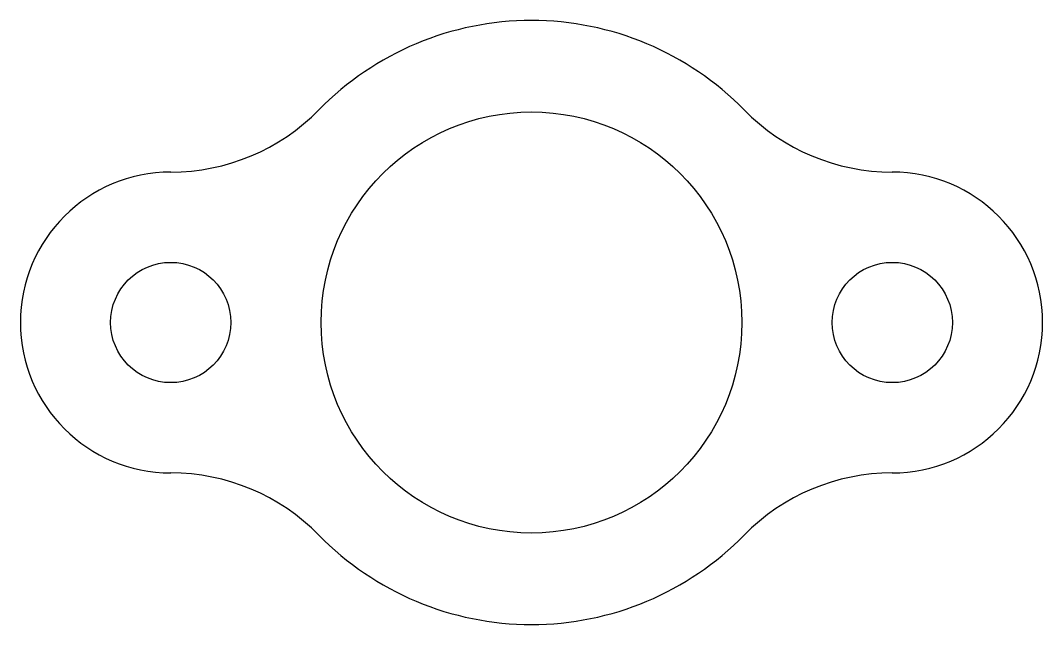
# Model space of a CAD drawing. Header units: millimetres. Extents: x -4.25 to 4.25, y -2.51 to 2.51.
import ezdxf

# ---------------------------------------------------------------- set-up
doc = ezdxf.new("R2010")
doc.units = ezdxf.units.MM

msp = doc.modelspace()

# ---------------------------------------------------------------- linework, layer by layer
for centre, radius in [((0, 0), 1.75), ((-3, 0), 0.5), ((3, 0), 0.5)]:
    msp.add_circle(centre, radius)
for centre, radius, start, end in [((0, 0.0356), 2.4749, 44.41708, 135.58292), ((-3, 2.9752), 1.7252, 270, 315.58292), ((3, 2.9752), 1.7252, 224.41708, 270), ((-3, 0), 1.25, 90, 270), ((3, 0), 1.25, 270, 90), ((3, 0), 1.25, 270, 90), ((-3, -2.9752), 1.7252, 44.41708, 90), ((3, -2.9752), 1.7252, 90, 135.58292), ((0, -0.0356), 2.4749, 224.41708, 315.58292)]:
    msp.add_arc(centre, radius, start, end)

doc.saveas('drawing.dxf')
